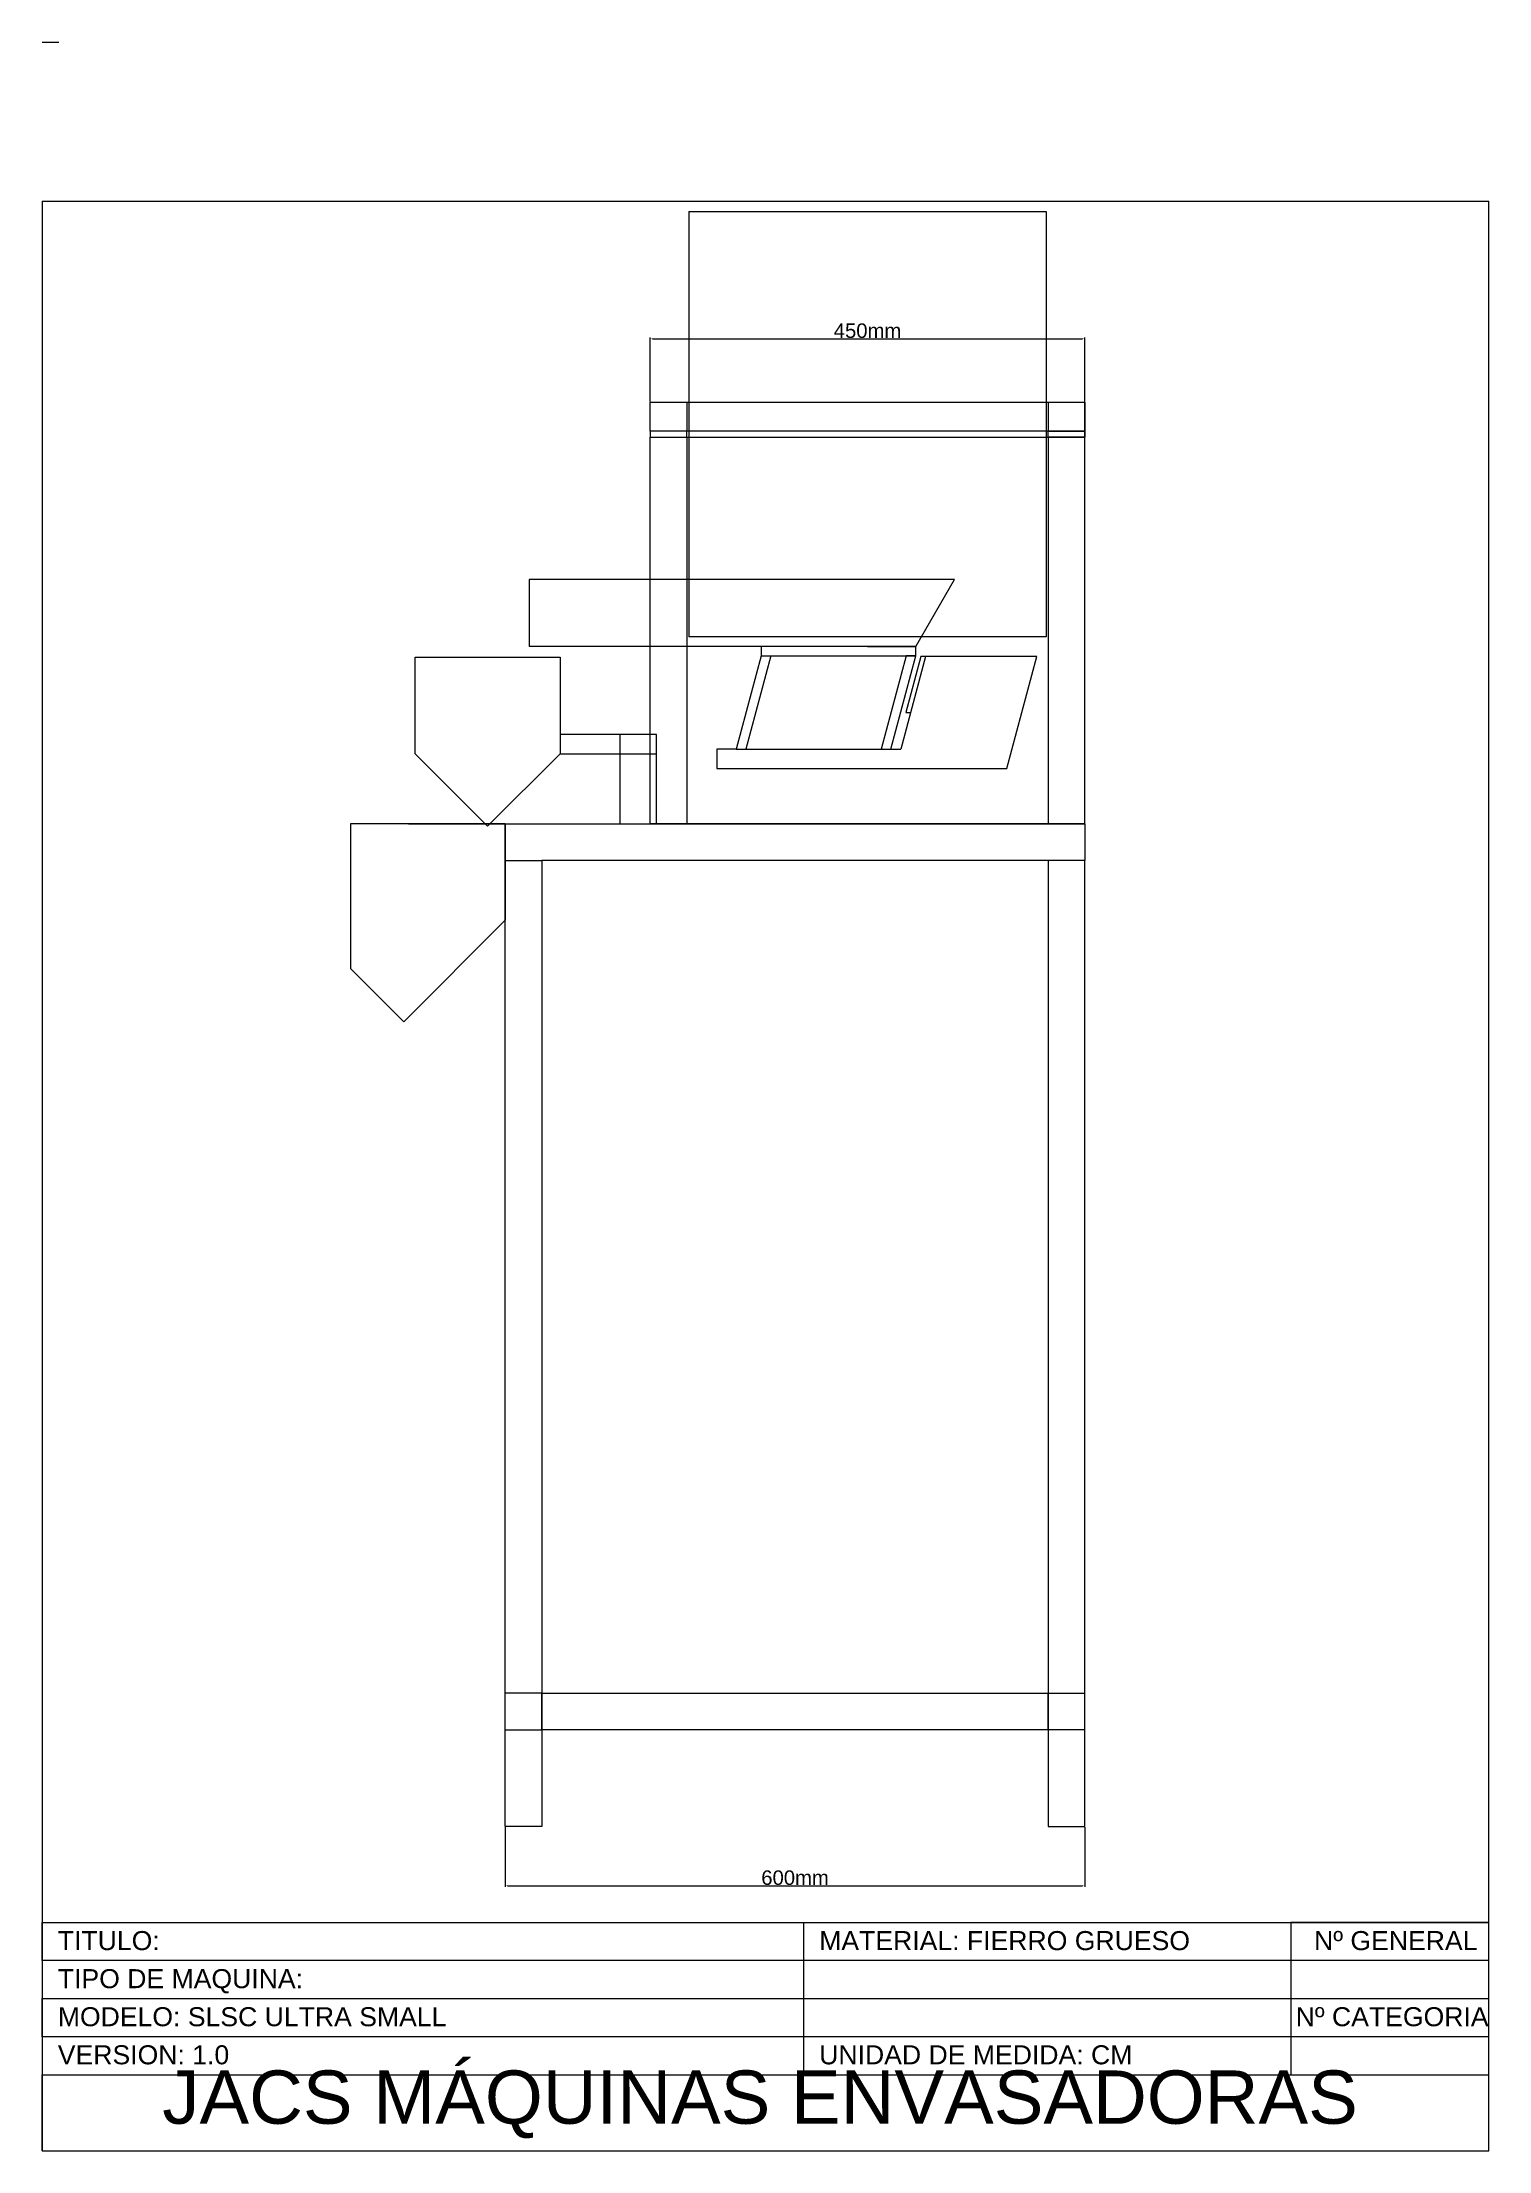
# Paper-space layout 'Layout2' of a CAD drawing. Header units: centimetres, sheet in millimetres. Extents: x 3 to 193, y 0 to 277.
# The model-space entities are those that its viewports show. They can reach past a viewport. Long polylines and large blocks are cut down to what shows.
import ezdxf

# ---------------------------------------------------------------- set-up
doc = ezdxf.new("R2010")
doc.units = ezdxf.units.CM
doc.header["$LTSCALE"] = 0.5
doc.linetypes.add('DASHED2', pattern=[9.525, 6.35, -3.175])
doc.styles.get("Standard").update_dxf_attribs({"font": 'arial.ttf'})
doc.dimstyles.new('ISO-25', dxfattribs={"dimtxt": 15, "dimasz": 2.5, "dimexe": 1.25, "dimexo": 0.625, "dimtad": 1, "dimtxsty": 'Standard', "dimcen": 2.5, "dimclrd": 1, "dimclre": 1, "dimadec": 0, "dimazin": 0, "dimtfac": 1, "dimtmove": 0, "dimatfit": 3, "dimfxl": 1, "dimarcsym": 0})

# ---------------------------------------------------------------- blocks, each defined once
blk = doc.blocks.new('*D170')
at = {"color": 1, "lineweight": -2, "transparency": 16777216}
for p, q in [((6073.3, 57600.6), (6073.3, 57666.8)), ((6075.8, 57665.5), (6520.8, 57665.5)), ((6523.3, 57600.6), (6523.3, 57666.8))]:
    blk.add_line(p, q, dxfattribs=at)
at = {"color": 1, "transparency": 16777216}
for points in [[(6075.8, 57665.9), (6075.8, 57665.1), (6073.3, 57665.5)], [(6520.8, 57665.9), (6520.8, 57665.1), (6523.3, 57665.5)]]:
    blk.add_solid(points, dxfattribs=at)
at = {"layer": 'Defpoints', "color": 0, "transparency": 16777216}
for p in [(6523.3, 57665.5), (6073.3, 57599.9), (6523.3, 57599.9)]:
    blk.add_point(p, dxfattribs=at)
at = {"color": 0, "transparency": 16777216, "insert": (6298.3, 57673.8), "char_height": 15, "attachment_point": 5}
blk.add_mtext('450mm', dxfattribs=at)
blk = doc.blocks.new('*D171')
at = {"color": 1, "lineweight": -2, "transparency": 16777216}
for p, q in [((5923.3, 56124.9), (5923.3, 56063)), ((6523.3, 56124.9), (6523.3, 56063)), ((5925.8, 56064.2), (6520.8, 56064.2))]:
    blk.add_line(p, q, dxfattribs=at)
at = {"color": 1, "transparency": 16777216}
for points in [[(5925.8, 56064.6), (5925.8, 56063.8), (5923.3, 56064.2)], [(6520.8, 56064.6), (6520.8, 56063.8), (6523.3, 56064.2)]]:
    blk.add_solid(points, dxfattribs=at)
at = {"layer": 'Defpoints', "color": 0, "transparency": 16777216}
for p in [(5923.3, 56125.5), (6523.3, 56125.5), (6523.3, 56064.2)]:
    blk.add_point(p, dxfattribs=at)
at = {"color": 0, "transparency": 16777216, "insert": (6223.3, 56072.5), "char_height": 15, "attachment_point": 5}
blk.add_mtext('600mm', dxfattribs=at)
blk = doc.blocks.new('*D423')
at = {"color": 1, "lineweight": -2, "transparency": 16777216}
for p, q in [((576.8, 61225.5), (574.3, 61225.5)), ((579.3, 61218.5), (579.3, 61226.8)), ((579.3, 61225.5), (584, 61225.5)), ((584, 61218.5), (584, 61226.8)), ((586.5, 61225.5), (664.4, 61225.5)), ((16014, 54809.9), (16164.7, 54960.6)), ((16184.8, 54944.1), (16165.6, 54963.3)), ((16030.5, 54789.8), (16011.3, 54809))]:
    blk.add_line(p, q, dxfattribs=at)
at = {"color": 1, "transparency": 16777216}
for points in [[(576.8, 61225.9), (576.8, 61225.1), (579.3, 61225.5)], [(586.5, 61225.9), (586.5, 61225.1), (584, 61225.5)], [(16164.4, 54960.9), (16165, 54960.4), (16166.5, 54962.4)], [(16013.7, 54810.2), (16014.3, 54809.6), (16012.2, 54808.1)]]:
    blk.add_solid(points, dxfattribs=at)
at = {"layer": 'Defpoints', "color": 0, "transparency": 16777216}
for p in [(584, 61225.5), (579.3, 61217.9), (584, 61217.9), (16166.5, 54962.4), (16185.2, 54943.7), (16030.9, 54789.4)]:
    blk.add_point(p, dxfattribs=at)
at = {"color": 0, "transparency": 16777216, "insert": (626.7, 61235.2), "char_height": 15, "attachment_point": 5}
blk.add_mtext('4,76mm', dxfattribs=at)
at = {"color": 0, "transparency": 16777216, "insert": (16083.5, 54891.1), "char_height": 15, "attachment_point": 5, "rotation": 45}
blk.add_mtext('250mm', dxfattribs=at)
blk = doc.blocks.new('*D426')
at = {"color": 1, "lineweight": -2, "transparency": 16777216}
for p, q in [((377.2, 61182.9), (375.7, 61180.2)), ((378.3, 61185.1), (379.5, 61187.3)), ((342, 61116.3), (374.6, 61178)), ((9186.2, 50382.9), (9186.2, 50435.5)), ((9188.7, 50434.2), (9281.7, 50434.2)), ((9284.2, 50382.9), (9284.2, 50435.5))]:
    blk.add_line(p, q, dxfattribs=at)
at = {"color": 1, "transparency": 16777216}
for points in [[(378, 61185.3), (378.7, 61184.9), (377.2, 61182.9)], [(374.2, 61178.2), (374.9, 61177.8), (375.7, 61180.2)], [(9188.7, 50434.7), (9188.7, 50433.8), (9186.2, 50434.2)], [(9281.7, 50434.7), (9281.7, 50433.8), (9284.2, 50434.2)]]:
    blk.add_solid(points, dxfattribs=at)
at = {"layer": 'Defpoints', "color": 0, "transparency": 16777216}
for p in [(377.2, 61182.9), (375.7, 61180.2), (9284.2, 50434.2), (9186.2, 50382.3), (9284.2, 50382.3)]:
    blk.add_point(p, dxfattribs=at)
at = {"color": 0, "transparency": 16777216, "insert": (348.7, 61147.8), "char_height": 15, "attachment_point": 5, "rotation": 62.1415}
blk.add_mtext('∅3mm', dxfattribs=at)
at = {"color": 0, "transparency": 16777216, "insert": (9235.2, 50442.5), "char_height": 15, "attachment_point": 5}
blk.add_mtext('98mm', dxfattribs=at)
blk = doc.blocks.new('*D427')
at = {"color": 1, "lineweight": -2, "transparency": 16777216}
for p, q in [((370.1, 61197.7), (370.1, 61251.9)), ((372.6, 61250.7), (417.1, 61250.7)), ((419.6, 61216.2), (419.6, 61251.9)), ((419.6, 61250.7), (497.4, 61250.7)), ((9188.7, 50390.9), (9188.7, 50416.1)), ((9191.2, 50414.9), (9279.2, 50414.9)), ((9281.7, 50390.9), (9281.7, 50416.1))]:
    blk.add_line(p, q, dxfattribs=at)
at = {"color": 1, "transparency": 16777216}
for points in [[(372.6, 61251.1), (372.6, 61250.3), (370.1, 61250.7)], [(417.1, 61251.1), (417.1, 61250.3), (419.6, 61250.7)], [(9191.2, 50415.3), (9191.2, 50414.5), (9188.7, 50414.9)], [(9279.2, 50415.3), (9279.2, 50414.5), (9281.7, 50414.9)]]:
    blk.add_solid(points, dxfattribs=at)
at = {"layer": 'Defpoints', "color": 0, "transparency": 16777216}
for p in [(419.6, 61250.7), (419.6, 61215.6), (370.1, 61197.1), (9281.7, 50414.9), (9188.7, 50390.3), (9281.7, 50390.3)]:
    blk.add_point(p, dxfattribs=at)
at = {"color": 0, "transparency": 16777216, "char_height": 15, "attachment_point": 5}
for s, insert in [('49,5mm', (459.8, 61260.3)), ('93mm', (9235.2, 50423.2))]:
    blk.add_mtext(s, dxfattribs=dict(at, insert=insert))
blk = doc.blocks.new('*D428')
at = {"color": 1, "lineweight": -2, "transparency": 16777216}
for p, q in [((357.6, 61197.7), (357.6, 61279.4)), ((360.1, 61278.1), (417.1, 61278.1)), ((419.6, 61216.2), (419.6, 61279.4)), ((9185.5, 50382.3), (9154.1, 50382.3)), ((9155.3, 50379.8), (9155.3, 50344.8)), ((9185.5, 50342.3), (9154.1, 50342.3)), ((9155.3, 50342.3), (9155.3, 50282))]:
    blk.add_line(p, q, dxfattribs=at)
at = {"color": 1, "transparency": 16777216}
for points in [[(360.1, 61278.6), (360.1, 61277.7), (357.6, 61278.1)], [(417.1, 61278.6), (417.1, 61277.7), (419.6, 61278.1)], [(9154.9, 50379.8), (9155.8, 50379.8), (9155.3, 50382.3)], [(9154.9, 50344.8), (9155.8, 50344.8), (9155.3, 50342.3)]]:
    blk.add_solid(points, dxfattribs=at)
at = {"layer": 'Defpoints', "color": 0, "transparency": 16777216}
for p in [(419.6, 61278.1), (419.6, 61215.6), (357.6, 61197.1), (9186.2, 50382.3), (9155.3, 50342.3), (9186.2, 50342.3)]:
    blk.add_point(p, dxfattribs=at)
at = {"color": 0, "transparency": 16777216, "insert": (388.6, 61286.4), "char_height": 15, "attachment_point": 5}
blk.add_mtext('62mm', dxfattribs=at)
at = {"color": 0, "transparency": 16777216, "insert": (9147.1, 50310.9), "char_height": 15, "attachment_point": 5, "rotation": 90}
blk.add_mtext('40mm', dxfattribs=at)
blk = doc.blocks.new('*D429')
at = {"color": 1, "lineweight": -2, "transparency": 16777216}
for p, q in [((385.1, 61197.7), (385.1, 61229.5)), ((387.6, 61228.2), (417.1, 61228.2)), ((419.6, 61216.2), (419.6, 61229.5)), ((419.6, 61228.2), (496.8, 61228.2)), ((9188, 50334.3), (9175.1, 50334.3)), ((9176.4, 50331.8), (9176.4, 50265.8)), ((9219.5, 50263.3), (9175.1, 50263.3))]:
    blk.add_line(p, q, dxfattribs=at)
at = {"color": 1, "transparency": 16777216}
for points in [[(387.6, 61228.6), (387.6, 61227.8), (385.1, 61228.2)], [(417.1, 61228.6), (417.1, 61227.8), (419.6, 61228.2)], [(9175.9, 50331.8), (9176.8, 50331.8), (9176.4, 50334.3)], [(9175.9, 50265.8), (9176.8, 50265.8), (9176.4, 50263.3)]]:
    blk.add_solid(points, dxfattribs=at)
at = {"layer": 'Defpoints', "color": 0, "transparency": 16777216}
for p in [(419.6, 61228.2), (419.6, 61215.6), (385.1, 61197.1), (9188.7, 50334.3), (9176.4, 50263.3), (9220.2, 50263.3)]:
    blk.add_point(p, dxfattribs=at)
at = {"color": 0, "transparency": 16777216, "insert": (459.5, 61237.9), "char_height": 15, "attachment_point": 5}
blk.add_mtext('34,5mm', dxfattribs=at)
at = {"color": 0, "transparency": 16777216, "insert": (9168.2, 50298.8), "char_height": 15, "attachment_point": 5, "rotation": 90}
blk.add_mtext('71mm', dxfattribs=at)
blk = doc.blocks.new('*D430')
at = {"color": 1, "lineweight": -2, "transparency": 16777216}
for p, q in [((376.6, 61085.4), (376.6, 61131.1)), ((379.1, 61129.8), (417.1, 61129.8)), ((419.6, 61088.4), (419.6, 61131.1)), ((419.6, 61129.8), (479.9, 61129.8)), ((9220.2, 50262.7), (9220.2, 50222.1)), ((9250.2, 50262.7), (9250.2, 50222.1)), ((9222.7, 50223.3), (9247.7, 50223.3)), ((9250.2, 50223.3), (9309.9, 50223.3))]:
    blk.add_line(p, q, dxfattribs=at)
at = {"color": 1, "transparency": 16777216}
for points in [[(379.1, 61130.2), (379.1, 61129.4), (376.6, 61129.8)], [(417.1, 61130.2), (417.1, 61129.4), (419.6, 61129.8)], [(9222.7, 50223.7), (9222.7, 50222.9), (9220.2, 50223.3)], [(9247.7, 50223.7), (9247.7, 50222.9), (9250.2, 50223.3)]]:
    blk.add_solid(points, dxfattribs=at)
at = {"layer": 'Defpoints', "color": 0, "transparency": 16777216}
for p in [(419.6, 61129.8), (376.6, 61084.8), (419.6, 61087.8), (9220.2, 50263.3), (9250.2, 50263.3), (9250.2, 50223.3)]:
    blk.add_point(p, dxfattribs=at)
at = {"color": 0, "transparency": 16777216, "char_height": 15, "attachment_point": 5}
for s, insert in [('43mm', (451, 61138.1)), ('30mm', (9281.3, 50231.6))]:
    blk.add_mtext(s, dxfattribs=dict(at, insert=insert))
blk = doc.blocks.new('*D431')
at = {"color": 1, "lineweight": -2, "transparency": 16777216}
for p, q in [((391.6, 61085.4), (391.6, 61109.4)), ((394.1, 61108.1), (417.1, 61108.1)), ((419.6, 61088.4), (419.6, 61109.4)), ((419.6, 61108.1), (479.6, 61108.1)), ((9188, 50390.3), (9136.1, 50390.3)), ((9137.4, 50387.8), (9137.4, 50336.8)), ((9188, 50334.3), (9136.1, 50334.3)), ((9137.4, 50334.3), (9137.4, 50274.6))]:
    blk.add_line(p, q, dxfattribs=at)
at = {"color": 1, "transparency": 16777216}
for points in [[(394.1, 61108.5), (394.1, 61107.7), (391.6, 61108.1)], [(417.1, 61108.5), (417.1, 61107.7), (419.6, 61108.1)], [(9137, 50387.8), (9137.8, 50387.8), (9137.4, 50390.3)], [(9137, 50336.8), (9137.8, 50336.8), (9137.4, 50334.3)]]:
    blk.add_solid(points, dxfattribs=at)
at = {"layer": 'Defpoints', "color": 0, "transparency": 16777216}
for p in [(419.6, 61108.1), (391.6, 61084.8), (419.6, 61087.8), (9188.7, 50390.3), (9137.4, 50334.3), (9188.7, 50334.3)]:
    blk.add_point(p, dxfattribs=at)
at = {"color": 0, "transparency": 16777216, "insert": (450.8, 61116.4), "char_height": 15, "attachment_point": 5}
blk.add_mtext('28mm', dxfattribs=at)
at = {"color": 0, "transparency": 16777216, "insert": (9129.1, 50303.2), "char_height": 15, "attachment_point": 5, "rotation": 90}
blk.add_mtext('56mm', dxfattribs=at)
blk = doc.blocks.new('*D432')
at = {"color": 1, "lineweight": -2, "transparency": 16777216}
for p, q in [((392.2, 61084.8), (434.2, 61084.8)), ((433, 61082.3), (433, 61056.3)), ((392.2, 61053.8), (434.2, 61053.8)), ((433, 61053.8), (433, 60994)), ((9278.6, 50336.9), (9276.8, 50338.6)), ((9280.5, 50335.3), (9282.8, 50333.3)), ((9333.3, 50289.5), (9284.7, 50331.7))]:
    blk.add_line(p, q, dxfattribs=at)
at = {"color": 1, "transparency": 16777216}
for points in [[(432.6, 61082.3), (433.4, 61082.3), (433, 61084.8)], [(432.6, 61056.3), (433.4, 61056.3), (433, 61053.8)], [(9278.9, 50337.3), (9278.4, 50336.6), (9280.5, 50335.3)], [(9285, 50332), (9284.4, 50331.4), (9282.8, 50333.3)]]:
    blk.add_solid(points, dxfattribs=at)
at = {"layer": 'Defpoints', "color": 0, "transparency": 16777216}
for p in [(391.6, 61084.8), (391.6, 61053.8), (433, 61053.8), (9280.5, 50335.3), (9282.8, 50333.3)]:
    blk.add_point(p, dxfattribs=at)
at = {"color": 0, "transparency": 16777216, "char_height": 15, "attachment_point": 5}
for s, insert, rotation in [('31mm', (424.7, 61022.7), 90), ('∅3mm', (9315.7, 50316.3), 319.0473)]:
    blk.add_mtext(s, dxfattribs=dict(at, insert=insert, rotation=rotation))
blk = doc.blocks.new('*D433')
at = {"color": 1, "lineweight": -2, "transparency": 16777216}
for p, q in [((420.2, 61087.8), (458.7, 61087.8)), ((457.4, 61085.3), (457.4, 61053.3)), ((420.2, 61050.8), (458.7, 61050.8)), ((457.4, 61050.8), (457.4, 60991)), ((9244.8, 50264.3), (9242.3, 50264.8)), ((9247.2, 50263.9), (9253.1, 50262.8)), ((9340.1, 50246.5), (9255.6, 50262.3))]:
    blk.add_line(p, q, dxfattribs=at)
at = {"color": 1, "transparency": 16777216}
for points in [[(457, 61085.3), (457.9, 61085.3), (457.4, 61087.8)], [(457, 61053.3), (457.9, 61053.3), (457.4, 61050.8)], [(9244.8, 50264.7), (9244.7, 50263.9), (9247.2, 50263.9)], [(9255.6, 50262.7), (9255.5, 50261.9), (9253.1, 50262.8)]]:
    blk.add_solid(points, dxfattribs=at)
at = {"layer": 'Defpoints', "color": 0, "transparency": 16777216}
for p in [(419.6, 61087.8), (419.6, 61050.8), (457.4, 61050.8), (9247.2, 50263.9), (9253.1, 50262.8)]:
    blk.add_point(p, dxfattribs=at)
at = {"color": 0, "transparency": 16777216, "char_height": 15, "attachment_point": 5}
for s, insert, rotation in [('37mm', (449.2, 61019.7), 90), ('∅6mm', (9311.3, 50260.8), 349.4136)]:
    blk.add_mtext(s, dxfattribs=dict(at, insert=insert, rotation=rotation))

msp = doc.modelspace()

# ---------------------------------------------------------------- linework, layer by layer
for p, q in [((6113.487, 57797.175), (6483.084, 57797.175)), ((6113.487, 57797.175), (6113.487, 57357.175)), ((6483.084, 57797.175), (6483.084, 57357.175)), ((6073.285, 57569.942), (6073.285, 57599.942)), ((6073.285, 57599.942), (6523.285, 57599.942)), ((6073.285, 57569.942), (6073.285, 57599.942)), ((6111.385, 57599.942), (6111.385, 57569.942)), ((6485.185, 57599.942), (6485.185, 57569.942)), ((6523.285, 57599.942), (6523.285, 57569.942)), ((6523.285, 57569.942), (6523.285, 57599.942)), ((6523.285, 57569.942), (6073.285, 57569.942)), ((6073.285, 57569.942), (6073.285, 57563.592)), ((6111.385, 57569.942), (6073.285, 57569.942)), ((6111.385, 57569.942), (6073.285, 57569.942)), ((6073.285, 57569.942), (6073.285, 57563.592)), ((6073.285, 57163.592), (6073.285, 57563.592)), ((6073.285, 57563.592), (6111.385, 57563.592)), ((6073.285, 57563.592), (6523.285, 57563.592)), ((6073.285, 57563.592), (6111.385, 57563.592)), ((6111.385, 57563.592), (6111.385, 57569.942)), ((6111.385, 57563.592), (6111.385, 57163.592)), ((6485.185, 57569.942), (6523.285, 57569.942)), ((6485.185, 57569.942), (6523.285, 57569.942)), ((6485.185, 57563.592), (6485.185, 57569.942)), ((6523.285, 57563.592), (6485.185, 57563.592)), ((6485.185, 57563.592), (6485.185, 57163.592)), ((6523.285, 57563.592), (6485.185, 57563.592)), ((6523.285, 57563.592), (6523.285, 57569.942)), ((6523.285, 57569.942), (6523.285, 57563.592)), ((6523.285, 57163.592), (6523.285, 57563.592)), ((6388.285, 57416.457), (5948.285, 57416.457)), ((5948.285, 57416.457), (5948.285, 57347.175)), ((6348.285, 57347.175), (6388.285, 57416.457)), ((6348.285, 57347.175), (6388.285, 57416.457)), ((6348.285, 57347.175), (5948.285, 57347.175)), ((6298.285, 57357.175), (6113.487, 57357.175)), ((6348.285, 57347.175), (6188.285, 57347.175)), ((6188.285, 57347.175), (6188.285, 57337.175)), ((6348.285, 57347.175), (6248.285, 57347.175)), ((6348.285, 57347.175), (6248.285, 57347.175)), ((6298.285, 57357.175), (6255.285, 57357.175)), ((6298.285, 57357.175), (6255.285, 57357.175)), ((6341.285, 57357.175), (6298.285, 57357.175)), ((6341.285, 57357.175), (6298.285, 57357.175)), ((6483.084, 57357.175), (6298.285, 57357.175)), ((6298.285, 57347.175), (6348.285, 57347.175)), ((6298.285, 57347.175), (6348.285, 57347.175)), ((6348.285, 57337.175), (6348.285, 57347.175)), ((5830.077, 57236.071), (5830.077, 57336.071)), ((5830.077, 57336.071), (5980.077, 57336.071)), ((5980.077, 57336.071), (5980.077, 57236.071)), ((5980.077, 57336.071), (5980.077, 57236.071)), ((6188.285, 57337.175), (6162.403, 57240.582)), ((6198.285, 57337.175), (6172.403, 57240.582)), ((6188.285, 57337.175), (6348.285, 57337.175)), ((6188.285, 57337.175), (6198.285, 57337.175)), ((6338.285, 57337.175), (6312.403, 57240.582)), ((6322.403, 57240.582), (6348.285, 57337.175)), ((6358.462, 57336.493), (6332.762, 57240.582)), ((6353.462, 57336.493), (6337.933, 57278.538)), ((6348.285, 57337.175), (6338.285, 57337.175)), ((6358.462, 57336.493), (6353.462, 57336.493)), ((6473.462, 57336.493), (6358.462, 57336.493)), ((6442.403, 57220.582), (6473.462, 57336.493)), ((6337.933, 57278.538), (6342.933, 57278.538)), ((6080.077, 57256.071), (5980.077, 57256.071)), ((6080.077, 57256.071), (6041.977, 57256.071)), ((6041.977, 57256.071), (6041.977, 57163.592)), ((6080.077, 57236.071), (6080.077, 57256.071)), ((5905.077, 57161.071), (5830.077, 57236.071)), ((5980.077, 57236.071), (5905.077, 57161.071)), ((5980.077, 57236.071), (6080.077, 57236.071)), ((6080.077, 57163.592), (6080.077, 57236.071)), ((6162.403, 57240.582), (6142.403, 57240.582)), ((6142.403, 57240.582), (6142.403, 57220.582)), ((6162.403, 57240.582), (6332.762, 57240.582)), ((6142.403, 57220.582), (6442.403, 57220.582)), ((5923.285, 57163.592), (5763.285, 57163.592)), ((5763.285, 57163.592), (5763.285, 57063.592)), ((5763.285, 57163.592), (5763.285, 57013.592)), ((5823.285, 57163.592), (6073.285, 57163.592)), ((5923.285, 57125.492), (5923.285, 57163.592)), ((5923.285, 57163.592), (5923.285, 57063.592)), ((6041.977, 57163.592), (6080.077, 57163.592)), ((6073.285, 57163.592), (6523.285, 57163.592)), ((6523.285, 57163.592), (6073.285, 57163.592)), ((6523.285, 57163.592), (6523.285, 57125.492)), ((5923.285, 56125.492), (5923.285, 57125.492)), ((5923.285, 57125.492), (5961.385, 57125.492)), ((5961.385, 57125.492), (5961.385, 56125.492)), ((6523.285, 57125.492), (5961.385, 57125.492)), ((6523.285, 57125.492), (6485.185, 57125.492)), ((6485.185, 57125.492), (6485.185, 56125.492)), ((6523.285, 56125.492), (6523.285, 57125.492)), ((5923.285, 57063.592), (5818.285, 56958.592)), ((5763.285, 57013.592), (5818.285, 56958.592)), ((5961.385, 56263.592), (6485.185, 56263.592)), ((5923.285, 56125.492), (5923.285, 56225.492)), ((6485.185, 56225.492), (5961.385, 56225.492)), ((5961.385, 56125.492), (5923.285, 56125.492)), ((6485.185, 56125.492), (6523.285, 56125.492))]:
    msp.add_line(p, q)
at = {"linetype": 'DASHED2'}
for p, q in [((5961.385, 56263.592), (5923.285, 56263.592)), ((5961.385, 56225.492), (5961.385, 56263.592)), ((6485.185, 56225.492), (6485.185, 56263.592)), ((6485.185, 56263.592), (6523.285, 56263.592)), ((6485.185, 56263.592), (6485.185, 56225.492)), ((5923.285, 56225.492), (5961.385, 56225.492)), ((6523.285, 56225.492), (6485.185, 56225.492))]:
    msp.add_line(p, q, dxfattribs=at)

# ---------------------------------------------------------------- dimensions: what is measured, and where the dimension line sits
for base, p1, p2, picture, middle in [((419.6, 61278.139), (357.6, 61197.07), (419.6, 61215.57), '*D428', (388.6, 61286.423)), ((419.6, 61250.698), (370.1, 61197.07), (419.6, 61215.57), '*D427', (459.765, 61260.337)), ((419.6, 61228.216), (385.1, 61197.07), (419.6, 61215.57), '*D429', (459.458, 61237.855)), ((584.034, 61225.53), (579.274, 61217.911), (584.034, 61217.911), '*D423', (626.699, 61235.169)), ((419.584, 61129.805), (376.584, 61084.787), (419.584, 61087.787), '*D430', (451.011, 61138.093)), ((9250.162, 50223.31), (9220.162, 50263.318), (9250.162, 50263.318), '*D430', (9281.281, 50231.599)), ((419.584, 61108.11), (391.584, 61084.787), (419.584, 61087.787), '*D431', (450.837, 61116.394)), ((6523.285, 57665.523), (6073.285, 57599.942), (6523.285, 57599.942), '*D170', (6298.285, 57673.807)), ((6523.285, 56064.22), (5923.285, 56125.492), (6523.285, 56125.492), '*D171', (6223.285, 56072.504))]:
    dim = msp.add_linear_dim(base=base, p1=p1, p2=p2, dimstyle='ISO-25', override={"dimpost": 'mm'})
    dim.commit()
    dim.dimension.update_dxf_attribs({"geometry": picture, "text_midpoint": middle})
for base, p1, p2, picture, middle in [((9155.341, 50342.318), (9186.162, 50382.318), (9186.162, 50342.318), '*D428', (9147.057, 50310.892)), ((9176.353, 50263.318), (9188.662, 50334.318), (9220.162, 50263.318), '*D429', (9168.197, 50298.818)), ((9137.398, 50334.318), (9188.662, 50390.318), (9188.662, 50334.318), '*D431', (9129.114, 50303.194)), ((432.972, 61053.787), (391.584, 61084.787), (391.584, 61053.787), '*D432', (424.683, 61022.668)), ((457.449, 61050.787), (419.584, 61087.787), (419.584, 61050.787), '*D433', (449.161, 61019.668))]:
    dim = msp.add_linear_dim(base=base, p1=p1, p2=p2, angle=90, dimstyle='ISO-25', override={"dimpost": 'mm'})
    dim.commit()
    dim.dimension.update_dxf_attribs({"geometry": picture, "text_midpoint": middle})
for base, p1, p2, picture, middle in [((9281.662, 50414.882), (9188.662, 50390.318), (9281.662, 50390.318), '*D427', (9235.162, 50414.882)), ((9284.162, 50434.247), (9186.162, 50382.318), (9284.162, 50382.318), '*D426', (9235.162, 50434.247))]:
    dim = msp.add_linear_dim(base=base, p1=p1, p2=p2, dimstyle='ISO-25', override={"dimpost": 'mm'})
    dim.commit()
    dim.dimension.update_dxf_attribs({"geometry": picture, "text_midpoint": middle, "dimtype": 160})
dim = msp.add_aligned_dim(p1=(16030.948, 54789.372), p2=(16185.242, 54943.666), distance=26.517, text='250mm', dimstyle='ISO-25', override={"dimpost": 'mm'})
dim.commit()
dim.dimension.update_dxf_attribs({"geometry": '*D423', "text_midpoint": (16083.487, 54891.127)})
for p1, p2, picture, middle in [((377.151, 61182.896), (375.749, 61180.244), '*D426', (356.439, 61143.709)), ((9247.213, 50263.869), (9253.111, 50262.767), '*D433', (9309.669, 50252.196))]:
    dim = msp.add_diameter_dim_2p(p1=p1, p2=p2, dimstyle='ISO-25', override={"dimpost": 'mm'})
    dim.commit()
    dim.dimension.update_dxf_attribs({"geometry": picture, "text_midpoint": middle, "dimtype": 163})
dim = msp.add_diameter_dim_2p(p1=(9280.529, 50335.301), p2=(9282.795, 50333.335), dimstyle='ISO-25', override={"dimpost": 'mm'})
dim.commit()
dim.dimension.update_dxf_attribs({"geometry": '*D432', "text_midpoint": (9315.656, 50316.34)})

psp = doc.layouts.new('Layout2')

# ---------------------------------------------------------------- linework, layer by layer
for p, q in [((3.11, 276.94), (5.31, 276.94)), ((3.11, 256.06), (3.11, -0.06)), ((3.11, 256.06), (193.11, 256.06)), ((193.11, -0.06), (193.11, 256.06)), ((3.11, 24.94), (3.11, 29.94)), ((3.11, 29.94), (193.11, 29.94)), ((3.11, 29.94), (103.11, 29.94)), ((103.11, 29.94), (103.11, 9.94)), ((193.11, 29.94), (167.11, 29.94)), ((167.11, 29.94), (167.11, 9.94)), ((193.11, 29.94), (168.11, 29.94)), ((193.11, 24.94), (3.11, 24.94)), ((193.11, 19.94), (193.11, 24.94)), ((3.11, 14.94), (3.11, 19.94)), ((3.11, 19.94), (193.11, 19.94)), ((193.11, 14.94), (3.11, 14.94)), ((193.11, 9.94), (193.11, 14.94)), ((3.11, -0.06), (3.11, 9.94)), ((3.11, 9.94), (193.11, 9.94)), ((3.11, -0.06), (193.11, -0.06))]:
    psp.add_line(p, q)

# ---------------------------------------------------------------- texts
at = {"attachment_point": 1}
for s, width, insert, char_height in [('TITULO: ', 100, (5.16, 28.81), 2.5), ('MATERIAL: FIERRO GRUESO', 100, (105.16, 28.81), 2.5), ('Nº GENERAL', 100, (170.16, 28.81), 2.5), ('TIPO DE MAQUINA: ', 100, (5.16, 23.81), 2.5), ('MODELO: SLSC ULTRA SMALL', 100, (5.16, 18.81), 2.5), ('Nº CATEGORIA', 100, (167.74, 18.81), 2.5), ('VERSION: 1.0', 100, (5.16, 13.81), 2.5), ('    JACS MÁQUINAS ENVASADORAS', 186.3441, (8.01, 10.5), 7), ('UNIDAD DE MEDIDA: CM', 100, (105.16, 13.81), 2.5)]:
    psp.add_mtext_dynamic_manual_height_columns(s, width=width, gutter_width=12.5, heights=[0], dxfattribs=dict(at, insert=insert, char_height=char_height))

# ---------------------------------------------------------------- viewports
at = {"layer": '0', "view_target_point": (-247.019, -525.705)}
psp.add_viewport(center=(98.11, 143), size=(190, 226.121), view_center_point=(6439.759, 57442.809), view_height=1781.7831, dxfattribs=at)

doc.saveas('drawing.dxf')
